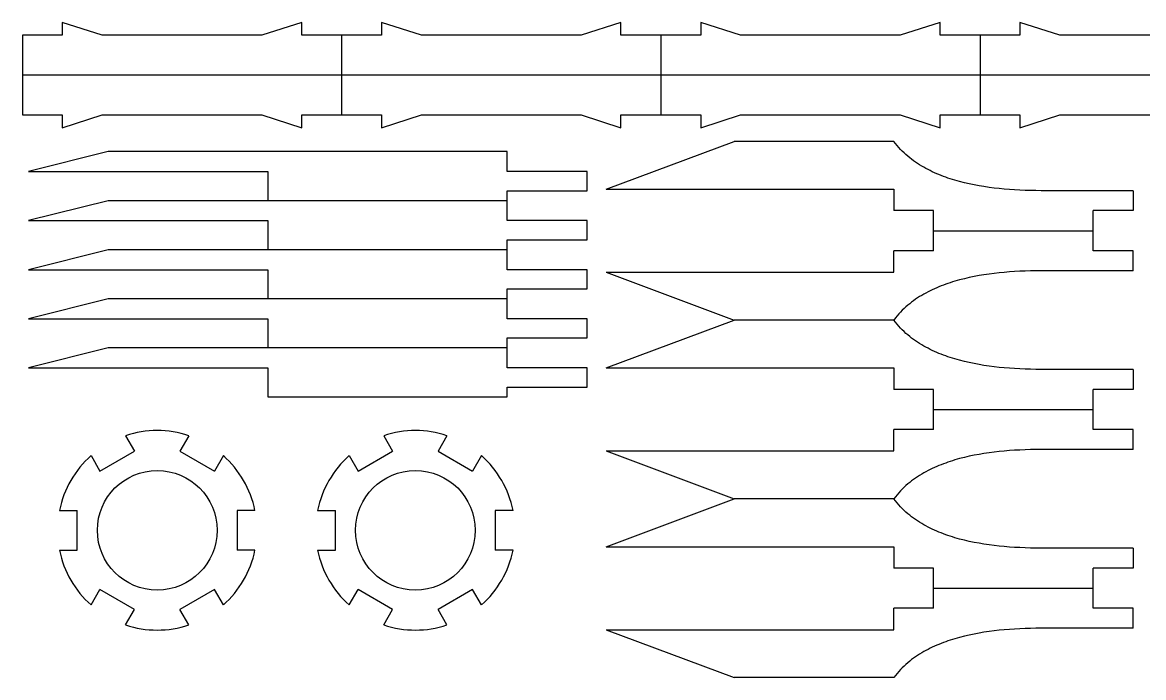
# Model space of a CAD drawing. Header units: inches. Extents: x 12 to 201, y -44 to 218.
# Drawn here: x 30.6 to 119.8, y 103.4 to 155.6 of the extents above; entities that cross this region are included whole.
import ezdxf

# ---------------------------------------------------------------- set-up
doc = ezdxf.new("R2010")
doc.units = ezdxf.units.IN
doc.header["$MEASUREMENT"] = 0
doc.layers.add('Layer 1', color=7, linetype='Continuous')

# ---------------------------------------------------------------- blocks, each defined once
blk = doc.blocks.new('block 240')
at = {"layer": 'Layer 1', "color": 7, "lineweight": 25, "true_color": 0xffffff}
blk.add_lwpolyline([(1.5081, 7.6081), (1.5081, 7.2956)], dxfattribs=at)
blk = doc.blocks.new('block 241')
at = {"layer": 'Layer 1', "color": 7, "lineweight": 25, "true_color": 0xffffff}
blk.add_lwpolyline([(1.7228, 5.5909), (1.7228, 5.7472)], dxfattribs=at)
blk = doc.blocks.new('block 242')
at = {"layer": 'Layer 1', "color": 7, "lineweight": 25, "true_color": 0xffffff}
blk.add_lwpolyline([(1.7769, 5.9614), (1.8117, 5.9011)], dxfattribs=at)
blk = doc.blocks.new('block 243')
at = {"layer": 'Layer 1', "color": 7, "lineweight": 25, "true_color": 0xffffff}
blk.add_lwpolyline([(2.1597, 5.2985), (2.1249, 5.3588)], dxfattribs=at)
blk = doc.blocks.new('block 244')
at = {"layer": 'Layer 1', "color": 7, "lineweight": 25, "true_color": 0xffffff}
blk.add_lwpolyline([(2.3491, 5.7472), (2.3491, 5.5909)], dxfattribs=at)
blk = doc.blocks.new('block 245')
at = {"layer": 'Layer 1', "color": 7, "lineweight": 25, "true_color": 0xffffff}
blk.add_lwpolyline([(1.9123, 6.0395), (1.9471, 5.9793)], dxfattribs=at)
blk = doc.blocks.new('block 246')
at = {"layer": 'Layer 1', "color": 7, "lineweight": 25, "true_color": 0xffffff}
blk.add_lwpolyline([(2.295, 5.3766), (2.2602, 5.4369)], dxfattribs=at)
blk = doc.blocks.new('block 247')
at = {"layer": 'Layer 1', "color": 7, "lineweight": 25, "true_color": 0xffffff}
blk.add_lwpolyline([(2.4694, 7.0741), (2.4694, 6.96)], dxfattribs=at)
blk = doc.blocks.new('block 248')
at = {"layer": 'Layer 1', "color": 7, "lineweight": 25, "true_color": 0xffffff}
blk.add_lwpolyline([(2.4694, 6.8819), (2.4694, 6.7678)], dxfattribs=at)
blk = doc.blocks.new('block 249')
at = {"layer": 'Layer 1', "color": 7, "lineweight": 25, "true_color": 0xffffff}
blk.add_lwpolyline([(2.4694, 6.6897), (2.4694, 6.5756)], dxfattribs=at)
blk = doc.blocks.new('block 250')
at = {"layer": 'Layer 1', "color": 7, "lineweight": 25, "true_color": 0xffffff}
blk.add_lwpolyline([(2.4694, 6.4975), (2.4694, 6.3834)], dxfattribs=at)
blk = doc.blocks.new('block 251')
at = {"layer": 'Layer 1', "color": 7, "lineweight": 25, "true_color": 0xffffff}
blk.add_lwpolyline([(2.4694, 6.3053), (2.4694, 6.1913)], dxfattribs=at)
blk = doc.blocks.new('block 252')
at = {"layer": 'Layer 1', "color": 7, "lineweight": 25, "true_color": 0xffffff}
blk.add_lwpolyline([(2.7338, 5.5909), (2.7338, 5.7472)], dxfattribs=at)
blk = doc.blocks.new('block 253')
at = {"layer": 'Layer 1', "color": 7, "lineweight": 25, "true_color": 0xffffff}
blk.add_lwpolyline([(2.7581, 7.6081), (2.7581, 7.2956)], dxfattribs=at)
blk = doc.blocks.new('block 254')
at = {"layer": 'Layer 1', "color": 7, "lineweight": 25, "true_color": 0xffffff}
blk.add_lwpolyline([(2.1597, 6.0395), (2.1249, 5.9793)], dxfattribs=at)
blk = doc.blocks.new('block 255')
at = {"layer": 'Layer 1', "color": 7, "lineweight": 25, "true_color": 0xffffff}
blk.add_lwpolyline([(1.7769, 5.3766), (1.8117, 5.4369)], dxfattribs=at)
blk = doc.blocks.new('block 256')
at = {"layer": 'Layer 1', "color": 7, "lineweight": 25, "true_color": 0xffffff}
blk.add_lwpolyline([(2.295, 5.9614), (2.2602, 5.9011)], dxfattribs=at)
blk = doc.blocks.new('block 257')
at = {"layer": 'Layer 1', "color": 7, "lineweight": 25, "true_color": 0xffffff}
blk.add_lwpolyline([(1.9123, 5.2985), (1.9471, 5.3588)], dxfattribs=at)
blk = doc.blocks.new('block 258')
at = {"layer": 'Layer 1', "color": 7, "lineweight": 25, "true_color": 0xffffff}
blk.add_lwpolyline([(1.9471, 5.3588), (1.8117, 5.4369)], dxfattribs=at)
blk = doc.blocks.new('block 259')
at = {"layer": 'Layer 1', "color": 7, "lineweight": 25, "true_color": 0xffffff}
blk.add_lwpolyline([(2.7878, 5.9614), (2.8226, 5.9011)], dxfattribs=at)
blk = doc.blocks.new('block 260')
at = {"layer": 'Layer 1', "color": 7, "lineweight": 25, "true_color": 0xffffff}
blk.add_lwpolyline([(3.1706, 5.2985), (3.1358, 5.3588)], dxfattribs=at)
blk = doc.blocks.new('block 261')
at = {"layer": 'Layer 1', "color": 7, "lineweight": 25, "true_color": 0xffffff}
blk.add_lwpolyline([(2.9232, 6.0395), (2.958, 5.9793)], dxfattribs=at)
blk = doc.blocks.new('block 262')
at = {"layer": 'Layer 1', "color": 7, "lineweight": 25, "true_color": 0xffffff}
blk.add_lwpolyline([(3.3059, 5.3766), (3.2711, 5.4369)], dxfattribs=at)
blk = doc.blocks.new('block 263')
at = {"layer": 'Layer 1', "color": 7, "lineweight": 25, "true_color": 0xffffff}
blk.add_lwpolyline([(3.36, 5.7472), (3.36, 5.5909)], dxfattribs=at)
blk = doc.blocks.new('block 264')
at = {"layer": 'Layer 1', "color": 7, "lineweight": 25, "true_color": 0xffffff}
blk.add_lwpolyline([(3.4069, 6.1913), (3.4069, 6.2303)], dxfattribs=at)
blk = doc.blocks.new('block 265')
at = {"layer": 'Layer 1', "color": 7, "lineweight": 25, "true_color": 0xffffff}
blk.add_lwpolyline([(3.4069, 6.3053), (3.4069, 6.4225)], dxfattribs=at)
blk = doc.blocks.new('block 266')
at = {"layer": 'Layer 1', "color": 7, "lineweight": 25, "true_color": 0xffffff}
blk.add_lwpolyline([(3.4069, 6.4975), (3.4069, 6.6147)], dxfattribs=at)
blk = doc.blocks.new('block 267')
at = {"layer": 'Layer 1', "color": 7, "lineweight": 25, "true_color": 0xffffff}
blk.add_lwpolyline([(3.4069, 6.6897), (3.4069, 6.8069)], dxfattribs=at)
blk = doc.blocks.new('block 268')
at = {"layer": 'Layer 1', "color": 7, "lineweight": 25, "true_color": 0xffffff}
blk.add_lwpolyline([(3.4069, 6.8819), (3.4069, 6.9991)], dxfattribs=at)
blk = doc.blocks.new('block 269')
at = {"layer": 'Layer 1', "color": 7, "lineweight": 25, "true_color": 0xffffff}
blk.add_lwpolyline([(3.4069, 7.0741), (3.4069, 7.1522)], dxfattribs=at)
blk = doc.blocks.new('block 270')
at = {"layer": 'Layer 1', "color": 7, "lineweight": 25, "true_color": 0xffffff}
blk.add_lwpolyline([(2.958, 5.3588), (2.8226, 5.4369)], dxfattribs=at)
blk = doc.blocks.new('block 271')
at = {"layer": 'Layer 1', "color": 7, "lineweight": 25, "true_color": 0xffffff}
blk.add_lwpolyline([(2.1249, 5.9793), (2.2602, 5.9011)], dxfattribs=at)
blk = doc.blocks.new('block 272')
at = {"layer": 'Layer 1', "color": 7, "lineweight": 25, "true_color": 0xffffff}
blk.add_lwpolyline([(3.1706, 6.0395), (3.1358, 5.9793)], dxfattribs=at)
blk = doc.blocks.new('block 273')
at = {"layer": 'Layer 1', "color": 7, "lineweight": 25, "true_color": 0xffffff}
blk.add_lwpolyline([(2.7878, 5.3766), (2.8226, 5.4369)], dxfattribs=at)
blk = doc.blocks.new('block 274')
at = {"layer": 'Layer 1', "color": 7, "lineweight": 25, "true_color": 0xffffff}
blk.add_lwpolyline([(3.7194, 6.2303), (3.7194, 6.3053)], dxfattribs=at)
blk = doc.blocks.new('block 275')
at = {"layer": 'Layer 1', "color": 7, "lineweight": 25, "true_color": 0xffffff}
blk.add_lwpolyline([(3.7194, 6.4225), (3.7194, 6.4975)], dxfattribs=at)
blk = doc.blocks.new('block 276')
at = {"layer": 'Layer 1', "color": 7, "lineweight": 25, "true_color": 0xffffff}
blk.add_lwpolyline([(3.7194, 6.6147), (3.7194, 6.6897)], dxfattribs=at)
blk = doc.blocks.new('block 277')
at = {"layer": 'Layer 1', "color": 7, "lineweight": 25, "true_color": 0xffffff}
blk.add_lwpolyline([(3.7194, 6.8069), (3.7194, 6.8819)], dxfattribs=at)
blk = doc.blocks.new('block 278')
at = {"layer": 'Layer 1', "color": 7, "lineweight": 25, "true_color": 0xffffff}
blk.add_lwpolyline([(3.7194, 6.9991), (3.7194, 7.0741)], dxfattribs=at)
blk = doc.blocks.new('block 279')
at = {"layer": 'Layer 1', "color": 7, "lineweight": 25, "true_color": 0xffffff}
blk.add_lwpolyline([(3.3059, 5.9614), (3.2711, 5.9011)], dxfattribs=at)
blk = doc.blocks.new('block 280')
at = {"layer": 'Layer 1', "color": 7, "lineweight": 25, "true_color": 0xffffff}
blk.add_lwpolyline([(2.9232, 5.2985), (2.958, 5.3588)], dxfattribs=at)
blk = doc.blocks.new('block 281')
at = {"layer": 'Layer 1', "color": 7, "lineweight": 25, "true_color": 0xffffff}
blk.add_lwpolyline([(1.8117, 5.9011), (1.9471, 5.9793)], dxfattribs=at)
blk = doc.blocks.new('block 282')
at = {"layer": 'Layer 1', "color": 7, "lineweight": 25, "true_color": 0xffffff}
blk.add_lwpolyline([(3.7939, 5.2798), (4.2952, 5.0923)], dxfattribs=at)
blk = doc.blocks.new('block 283')
at = {"layer": 'Layer 1', "color": 7, "lineweight": 25, "true_color": 0xffffff}
blk.add_lwpolyline([(3.1358, 5.9793), (3.2711, 5.9011)], dxfattribs=at)
blk = doc.blocks.new('block 284')
at = {"layer": 'Layer 1', "color": 7, "lineweight": 25, "true_color": 0xffffff}
blk.add_lwpolyline([(4.0081, 7.6081), (4.0081, 7.2956)], dxfattribs=at)
blk = doc.blocks.new('block 285')
at = {"layer": 'Layer 1', "color": 7, "lineweight": 25, "true_color": 0xffffff}
blk.add_lwpolyline([(3.7939, 7.0048), (4.2952, 7.1923)], dxfattribs=at)
blk = doc.blocks.new('block 286')
at = {"layer": 'Layer 1', "color": 7, "lineweight": 25, "true_color": 0xffffff}
blk.add_lwpolyline([(4.9202, 5.0923), (4.2952, 5.0923)], dxfattribs=at)
blk = doc.blocks.new('block 291')
at = {"layer": 'Layer 1', "color": 7, "lineweight": 25, "true_color": 0xffffff}
blk.add_lwpolyline([(3.7939, 5.2798), (4.9202, 5.2798)], dxfattribs=at)
blk = doc.blocks.new('block 292')
at = {"layer": 'Layer 1', "color": 7, "lineweight": 25, "true_color": 0xffffff}
blk.add_lwpolyline([(5.8577, 5.2854), (5.4977, 5.2854)], dxfattribs=at)
blk = doc.blocks.new('block 293')
at = {"layer": 'Layer 1', "color": 7, "lineweight": 25, "true_color": 0xffffff}
blk.add_lwpolyline([(2.8226, 5.9011), (2.958, 5.9793)], dxfattribs=at)
blk = doc.blocks.new('block 295')
at = {"layer": 'Layer 1', "color": 7, "lineweight": 25, "true_color": 0xffffff}
blk.add_lwpolyline([(5.8577, 5.3635), (5.7014, 5.3635)], dxfattribs=at)
blk = doc.blocks.new('block 296')
at = {"layer": 'Layer 1', "color": 7, "lineweight": 25, "true_color": 0xffffff}
blk.add_lwpolyline([(5.0764, 5.3635), (4.9202, 5.3635)], dxfattribs=at)
blk = doc.blocks.new('block 297')
at = {"layer": 'Layer 1', "color": 7, "lineweight": 25, "true_color": 0xffffff}
blk.add_lwpolyline([(5.0764, 5.4423), (5.7014, 5.4423)], dxfattribs=at)
blk = doc.blocks.new('block 298')
at = {"layer": 'Layer 1', "color": 7, "lineweight": 25, "true_color": 0xffffff}
blk.add_lwpolyline([(5.8577, 5.521), (5.7014, 5.521)], dxfattribs=at)
blk = doc.blocks.new('block 299')
at = {"layer": 'Layer 1', "color": 7, "lineweight": 25, "true_color": 0xffffff}
blk.add_lwpolyline([(5.0764, 5.521), (4.9202, 5.521)], dxfattribs=at)
blk = doc.blocks.new('block 300')
at = {"layer": 'Layer 1', "color": 7, "lineweight": 25, "true_color": 0xffffff}
blk.add_lwpolyline([(3.4296, 5.5909), (3.36, 5.5909)], dxfattribs=at)
blk = doc.blocks.new('block 301')
at = {"layer": 'Layer 1', "color": 7, "lineweight": 25, "true_color": 0xffffff}
blk.add_lwpolyline([(2.4187, 5.5909), (2.3491, 5.5909)], dxfattribs=at)
blk = doc.blocks.new('block 302')
at = {"layer": 'Layer 1', "color": 7, "lineweight": 25, "true_color": 0xffffff}
blk.add_lwpolyline([(1.6532, 5.5909), (1.7228, 5.5909)], dxfattribs=at)
blk = doc.blocks.new('block 303')
at = {"layer": 'Layer 1', "color": 7, "lineweight": 25, "true_color": 0xffffff}
blk.add_lwpolyline([(2.6641, 5.5909), (2.7338, 5.5909)], dxfattribs=at)
blk = doc.blocks.new('block 304')
at = {"layer": 'Layer 1', "color": 7, "lineweight": 25, "true_color": 0xffffff}
blk.add_lwpolyline([(5.8577, 5.5992), (5.4977, 5.5992)], dxfattribs=at)
blk = doc.blocks.new('block 305')
at = {"layer": 'Layer 1', "color": 7, "lineweight": 25, "true_color": 0xffffff}
blk.add_lwpolyline([(3.7939, 5.6048), (4.9202, 5.6048)], dxfattribs=at)
blk = doc.blocks.new('block 306')
at = {"layer": 'Layer 1', "color": 7, "lineweight": 25, "true_color": 0xffffff}
blk.add_lwpolyline([(3.7939, 5.9798), (4.2952, 5.7923)], dxfattribs=at)
blk = doc.blocks.new('block 307')
at = {"layer": 'Layer 1', "color": 7, "lineweight": 25, "true_color": 0xffffff}
blk.add_lwpolyline([(2.2602, 5.4369), (2.1249, 5.3588)], dxfattribs=at)
blk = doc.blocks.new('block 309')
at = {"layer": 'Layer 1', "color": 7, "lineweight": 25, "true_color": 0xffffff}
blk.add_lwpolyline([(3.4296, 5.7472), (3.36, 5.7472)], dxfattribs=at)
blk = doc.blocks.new('block 310')
at = {"layer": 'Layer 1', "color": 7, "lineweight": 25, "true_color": 0xffffff}
blk.add_lwpolyline([(2.4187, 5.7472), (2.3491, 5.7472)], dxfattribs=at)
blk = doc.blocks.new('block 311')
at = {"layer": 'Layer 1', "color": 7, "lineweight": 25, "true_color": 0xffffff}
blk.add_lwpolyline([(1.6532, 5.7472), (1.7228, 5.7472)], dxfattribs=at)
blk = doc.blocks.new('block 312')
at = {"layer": 'Layer 1', "color": 7, "lineweight": 25, "true_color": 0xffffff}
blk.add_lwpolyline([(2.6641, 5.7472), (2.7338, 5.7472)], dxfattribs=at)
blk = doc.blocks.new('block 313')
at = {"layer": 'Layer 1', "color": 7, "lineweight": 25, "true_color": 0xffffff}
blk.add_lwpolyline([(4.9202, 5.7923), (4.2952, 5.7923)], dxfattribs=at)
blk = doc.blocks.new('block 315')
at = {"layer": 'Layer 1', "color": 7, "lineweight": 25, "true_color": 0xffffff}
blk.add_lwpolyline([(4.9202, 7.0048), (4.9202, 6.921)], dxfattribs=at)
blk = doc.blocks.new('block 316')
at = {"layer": 'Layer 1', "color": 7, "lineweight": 25, "true_color": 0xffffff}
blk.add_lwpolyline([(4.9202, 6.3048), (4.9202, 6.221)], dxfattribs=at)
blk = doc.blocks.new('block 317')
at = {"layer": 'Layer 1', "color": 7, "lineweight": 25, "true_color": 0xffffff}
blk.add_lwpolyline([(4.9202, 5.6048), (4.9202, 5.521)], dxfattribs=at)
blk = doc.blocks.new('block 318')
at = {"layer": 'Layer 1', "color": 7, "lineweight": 25, "true_color": 0xffffff}
blk.add_lwpolyline([(4.9202, 5.2798), (4.9202, 5.3635)], dxfattribs=at)
blk = doc.blocks.new('block 319')
at = {"layer": 'Layer 1', "color": 7, "lineweight": 25, "true_color": 0xffffff}
blk.add_lwpolyline([(4.9202, 5.9798), (4.9202, 6.0635)], dxfattribs=at)
blk = doc.blocks.new('block 320')
at = {"layer": 'Layer 1', "color": 7, "lineweight": 25, "true_color": 0xffffff}
blk.add_lwpolyline([(4.9202, 6.6798), (4.9202, 6.7635)], dxfattribs=at)
blk = doc.blocks.new('block 321')
at = {"layer": 'Layer 1', "color": 7, "lineweight": 25, "true_color": 0xffffff}
blk.add_lwpolyline([(3.7939, 6.3048), (4.2952, 6.4923)], dxfattribs=at)
blk = doc.blocks.new('block 322')
at = {"layer": 'Layer 1', "color": 7, "lineweight": 25, "true_color": 0xffffff}
blk.add_lwpolyline([(3.7939, 5.9798), (4.9202, 5.9798)], dxfattribs=at)
blk = doc.blocks.new('block 323')
at = {"layer": 'Layer 1', "color": 7, "lineweight": 25, "true_color": 0xffffff}
blk.add_lwpolyline([(5.8577, 5.9854), (5.4977, 5.9854)], dxfattribs=at)
blk = doc.blocks.new('block 324')
at = {"layer": 'Layer 1', "color": 7, "lineweight": 25, "true_color": 0xffffff}
blk.add_lwpolyline([(5.8577, 6.0635), (5.7014, 6.0635)], dxfattribs=at)
blk = doc.blocks.new('block 325')
at = {"layer": 'Layer 1', "color": 7, "lineweight": 25, "true_color": 0xffffff}
blk.add_lwpolyline([(5.0764, 6.0635), (4.9202, 6.0635)], dxfattribs=at)
blk = doc.blocks.new('block 327')
at = {"layer": 'Layer 1', "color": 7, "lineweight": 25, "true_color": 0xffffff}
blk.add_lwpolyline([(5.0764, 5.3635), (5.0764, 5.521)], dxfattribs=at)
blk = doc.blocks.new('block 328')
at = {"layer": 'Layer 1', "color": 7, "lineweight": 25, "true_color": 0xffffff}
blk.add_lwpolyline([(5.0764, 6.0635), (5.0764, 6.221)], dxfattribs=at)
blk = doc.blocks.new('block 329')
at = {"layer": 'Layer 1', "color": 7, "lineweight": 25, "true_color": 0xffffff}
blk.add_lwpolyline([(5.0764, 6.7635), (5.0764, 6.921)], dxfattribs=at)
blk = doc.blocks.new('block 330')
at = {"layer": 'Layer 1', "color": 7, "lineweight": 25, "true_color": 0xffffff}
blk.add_lwpolyline([(5.2581, 7.6081), (5.2581, 7.2956)], dxfattribs=at)
blk = doc.blocks.new('block 331')
at = {"layer": 'Layer 1', "color": 7, "lineweight": 25, "true_color": 0xffffff}
blk.add_lwpolyline([(3.2711, 5.4369), (3.1358, 5.3588)], dxfattribs=at)
blk = doc.blocks.new('block 333')
at = {"layer": 'Layer 1', "color": 7, "lineweight": 25, "true_color": 0xffffff}
blk.add_lwpolyline([(5.0764, 6.1423), (5.7014, 6.1423)], dxfattribs=at)
blk = doc.blocks.new('block 334')
at = {"layer": 'Layer 1', "color": 7, "lineweight": 25, "true_color": 0xffffff}
blk.add_lwpolyline([(2.4694, 6.1913), (3.4069, 6.1913)], dxfattribs=at)
blk = doc.blocks.new('block 335')
at = {"layer": 'Layer 1', "color": 7, "lineweight": 25, "true_color": 0xffffff}
blk.add_lwpolyline([(5.8577, 6.221), (5.7014, 6.221)], dxfattribs=at)
blk = doc.blocks.new('block 336')
at = {"layer": 'Layer 1', "color": 7, "lineweight": 25, "true_color": 0xffffff}
blk.add_lwpolyline([(5.0764, 6.221), (4.9202, 6.221)], dxfattribs=at)
blk = doc.blocks.new('block 337')
at = {"layer": 'Layer 1', "color": 7, "lineweight": 25, "true_color": 0xffffff}
blk.add_lwpolyline([(3.4069, 6.2303), (3.7194, 6.2303)], dxfattribs=at)
blk = doc.blocks.new('block 338')
at = {"layer": 'Layer 1', "color": 7, "lineweight": 25, "true_color": 0xffffff}
blk.add_lwpolyline([(5.8577, 6.2992), (5.4977, 6.2992)], dxfattribs=at)
blk = doc.blocks.new('block 339')
at = {"layer": 'Layer 1', "color": 7, "lineweight": 25, "true_color": 0xffffff}
blk.add_lwpolyline([(3.7939, 6.3048), (4.9202, 6.3048)], dxfattribs=at)
blk = doc.blocks.new('block 340')
at = {"layer": 'Layer 1', "color": 7, "lineweight": 25, "true_color": 0xffffff}
blk.add_lwpolyline([(3.7194, 6.3053), (3.4069, 6.3053)], dxfattribs=at)
blk = doc.blocks.new('block 341')
at = {"layer": 'Layer 1', "color": 7, "lineweight": 25, "true_color": 0xffffff}
blk.add_lwpolyline([(1.5319, 6.3053), (2.4694, 6.3053)], dxfattribs=at)
blk = doc.blocks.new('block 342')
at = {"layer": 'Layer 1', "color": 7, "lineweight": 25, "true_color": 0xffffff}
blk.add_lwpolyline([(3.4069, 6.3834), (1.8444, 6.3834)], dxfattribs=at)
blk = doc.blocks.new('block 345')
at = {"layer": 'Layer 1', "color": 7, "lineweight": 25, "true_color": 0xffffff}
blk.add_lwpolyline([(3.7939, 6.6798), (4.2952, 6.4923)], dxfattribs=at)
blk = doc.blocks.new('block 346')
at = {"layer": 'Layer 1', "color": 7, "lineweight": 25, "true_color": 0xffffff}
blk.add_lwpolyline([(3.7939, 5.6048), (4.2952, 5.7923)], dxfattribs=at)
blk = doc.blocks.new('block 348')
at = {"layer": 'Layer 1', "color": 7, "lineweight": 25, "true_color": 0xffffff}
blk.add_lwpolyline([(3.4069, 6.4225), (3.7194, 6.4225)], dxfattribs=at)
blk = doc.blocks.new('block 351')
at = {"layer": 'Layer 1', "color": 7, "lineweight": 25, "true_color": 0xffffff}
blk.add_lwpolyline([(4.9202, 6.4923), (4.2952, 6.4923)], dxfattribs=at)
blk = doc.blocks.new('block 352')
at = {"layer": 'Layer 1', "color": 7, "lineweight": 25, "true_color": 0xffffff}
blk.add_lwpolyline([(3.7194, 6.4975), (3.4069, 6.4975)], dxfattribs=at)
blk = doc.blocks.new('block 353')
at = {"layer": 'Layer 1', "color": 7, "lineweight": 25, "true_color": 0xffffff}
blk.add_lwpolyline([(1.5319, 6.4975), (2.4694, 6.4975)], dxfattribs=at)
blk = doc.blocks.new('block 354')
at = {"layer": 'Layer 1', "color": 7, "lineweight": 25, "true_color": 0xffffff}
blk.add_lwpolyline([(3.4069, 6.5756), (1.8444, 6.5756)], dxfattribs=at)
blk = doc.blocks.new('block 355')
at = {"layer": 'Layer 1', "color": 7, "lineweight": 25, "true_color": 0xffffff}
blk.add_lwpolyline([(3.4069, 6.6147), (3.7194, 6.6147)], dxfattribs=at)
blk = doc.blocks.new('block 361')
at = {"layer": 'Layer 1', "color": 7, "lineweight": 25, "true_color": 0xffffff}
blk.add_lwpolyline([(5.7014, 5.3635), (5.7014, 5.521)], dxfattribs=at)
blk = doc.blocks.new('block 362')
at = {"layer": 'Layer 1', "color": 7, "lineweight": 25, "true_color": 0xffffff}
blk.add_lwpolyline([(5.7014, 6.0635), (5.7014, 6.221)], dxfattribs=at)
blk = doc.blocks.new('block 363')
at = {"layer": 'Layer 1', "color": 7, "lineweight": 25, "true_color": 0xffffff}
blk.add_lwpolyline([(5.7014, 6.7635), (5.7014, 6.921)], dxfattribs=at)
blk = doc.blocks.new('block 369')
at = {"layer": 'Layer 1', "color": 7, "lineweight": 25, "true_color": 0xffffff}
blk.add_lwpolyline([(3.7939, 6.6798), (4.9202, 6.6798)], dxfattribs=at)
blk = doc.blocks.new('block 370')
at = {"layer": 'Layer 1', "color": 7, "lineweight": 25, "true_color": 0xffffff}
blk.add_lwpolyline([(5.8577, 6.6854), (5.4977, 6.6854)], dxfattribs=at)
blk = doc.blocks.new('block 371')
at = {"layer": 'Layer 1', "color": 7, "lineweight": 25, "true_color": 0xffffff}
blk.add_lwpolyline([(3.7194, 6.6897), (3.4069, 6.6897)], dxfattribs=at)
blk = doc.blocks.new('block 372')
at = {"layer": 'Layer 1', "color": 7, "lineweight": 25, "true_color": 0xffffff}
blk.add_lwpolyline([(1.5319, 6.6897), (2.4694, 6.6897)], dxfattribs=at)
blk = doc.blocks.new('block 373')
at = {"layer": 'Layer 1', "color": 7, "lineweight": 25, "true_color": 0xffffff}
blk.add_lwpolyline([(5.8577, 6.7635), (5.7014, 6.7635)], dxfattribs=at)
blk = doc.blocks.new('block 374')
at = {"layer": 'Layer 1', "color": 7, "lineweight": 25, "true_color": 0xffffff}
blk.add_lwpolyline([(5.0764, 6.7635), (4.9202, 6.7635)], dxfattribs=at)
blk = doc.blocks.new('block 375')
at = {"layer": 'Layer 1', "color": 7, "lineweight": 25, "true_color": 0xffffff}
blk.add_lwpolyline([(3.4069, 6.7678), (1.8444, 6.7678)], dxfattribs=at)
blk = doc.blocks.new('block 376')
at = {"layer": 'Layer 1', "color": 7, "lineweight": 25, "true_color": 0xffffff}
blk.add_lwpolyline([(3.4069, 6.8069), (3.7194, 6.8069)], dxfattribs=at)
blk = doc.blocks.new('block 377')
at = {"layer": 'Layer 1', "color": 7, "lineweight": 25, "true_color": 0xffffff}
blk.add_lwpolyline([(5.0764, 6.8423), (5.7014, 6.8423)], dxfattribs=at)
blk = doc.blocks.new('block 378')
at = {"layer": 'Layer 1', "color": 7, "lineweight": 25, "true_color": 0xffffff}
blk.add_lwpolyline([(3.7194, 6.8819), (3.4069, 6.8819)], dxfattribs=at)
blk = doc.blocks.new('block 379')
at = {"layer": 'Layer 1', "color": 7, "lineweight": 25, "true_color": 0xffffff}
blk.add_lwpolyline([(1.5319, 6.8819), (2.4694, 6.8819)], dxfattribs=at)
blk = doc.blocks.new('block 380')
at = {"layer": 'Layer 1', "color": 7, "lineweight": 25, "true_color": 0xffffff}
blk.add_lwpolyline([(5.8577, 6.921), (5.7014, 6.921)], dxfattribs=at)
blk = doc.blocks.new('block 381')
at = {"layer": 'Layer 1', "color": 7, "lineweight": 25, "true_color": 0xffffff}
blk.add_lwpolyline([(5.0764, 6.921), (4.9202, 6.921)], dxfattribs=at)
blk = doc.blocks.new('block 385')
at = {"layer": 'Layer 1', "color": 7, "lineweight": 25, "true_color": 0xffffff}
blk.add_lwpolyline([(5.8577, 6.9992), (5.8577, 6.921)], dxfattribs=at)
blk = doc.blocks.new('block 386')
at = {"layer": 'Layer 1', "color": 7, "lineweight": 25, "true_color": 0xffffff}
blk.add_lwpolyline([(5.8577, 6.2992), (5.8577, 6.221)], dxfattribs=at)
blk = doc.blocks.new('block 387')
at = {"layer": 'Layer 1', "color": 7, "lineweight": 25, "true_color": 0xffffff}
blk.add_lwpolyline([(5.8577, 5.5992), (5.8577, 5.521)], dxfattribs=at)
blk = doc.blocks.new('block 388')
at = {"layer": 'Layer 1', "color": 7, "lineweight": 25, "true_color": 0xffffff}
blk.add_lwpolyline([(5.8577, 5.2854), (5.8577, 5.3635)], dxfattribs=at)
blk = doc.blocks.new('block 389')
at = {"layer": 'Layer 1', "color": 7, "lineweight": 25, "true_color": 0xffffff}
blk.add_lwpolyline([(5.8577, 5.9854), (5.8577, 6.0635)], dxfattribs=at)
blk = doc.blocks.new('block 390')
at = {"layer": 'Layer 1', "color": 7, "lineweight": 25, "true_color": 0xffffff}
blk.add_lwpolyline([(5.8577, 6.6854), (5.8577, 6.7635)], dxfattribs=at)
blk = doc.blocks.new('block 392')
at = {"layer": 'Layer 1', "color": 7, "lineweight": 25, "true_color": 0xffffff}
blk.add_lwpolyline([(3.4069, 6.96), (1.8444, 6.96)], dxfattribs=at)
blk = doc.blocks.new('block 393')
at = {"layer": 'Layer 1', "color": 7, "lineweight": 25, "true_color": 0xffffff}
blk.add_lwpolyline([(3.4069, 6.9991), (3.7194, 6.9991)], dxfattribs=at)
blk = doc.blocks.new('block 394')
at = {"layer": 'Layer 1', "color": 7, "lineweight": 25, "true_color": 0xffffff}
blk.add_lwpolyline([(5.8577, 6.9992), (5.4977, 6.9992)], dxfattribs=at)
blk = doc.blocks.new('block 395')
at = {"layer": 'Layer 1', "color": 7, "lineweight": 25, "true_color": 0xffffff}
blk.add_lwpolyline([(3.7939, 7.0048), (4.9202, 7.0048)], dxfattribs=at)
blk = doc.blocks.new('block 396')
at = {"layer": 'Layer 1', "color": 7, "lineweight": 25, "true_color": 0xffffff}
blk.add_lwpolyline([(3.7194, 7.0741), (3.4069, 7.0741)], dxfattribs=at)
blk = doc.blocks.new('block 397')
at = {"layer": 'Layer 1', "color": 7, "lineweight": 25, "true_color": 0xffffff}
blk.add_lwpolyline([(1.5319, 7.0741), (2.4694, 7.0741)], dxfattribs=at)
blk = doc.blocks.new('block 398')
at = {"layer": 'Layer 1', "color": 7, "lineweight": 25, "true_color": 0xffffff}
blk.add_lwpolyline([(3.4069, 7.1522), (1.8444, 7.1522)], dxfattribs=at)
blk = doc.blocks.new('block 399')
at = {"layer": 'Layer 1', "color": 7, "lineweight": 25, "true_color": 0xffffff}
blk.add_lwpolyline([(4.9202, 7.1923), (4.2952, 7.1923)], dxfattribs=at)
blk = doc.blocks.new('block 409')
at = {"layer": 'Layer 1', "color": 7, "lineweight": 25, "true_color": 0xffffff}
blk.add_lwpolyline([(1.8444, 6.3834), (1.5319, 6.3053)], dxfattribs=at)
blk = doc.blocks.new('block 410')
at = {"layer": 'Layer 1', "color": 7, "lineweight": 25, "true_color": 0xffffff}
blk.add_lwpolyline([(1.8444, 6.5756), (1.5319, 6.4975)], dxfattribs=at)
blk = doc.blocks.new('block 411')
at = {"layer": 'Layer 1', "color": 7, "lineweight": 25, "true_color": 0xffffff}
blk.add_lwpolyline([(9.0081, 7.4519), (1.5081, 7.4519)], dxfattribs=at)
blk = doc.blocks.new('block 431')
at = {"layer": 'Layer 1', "color": 7, "lineweight": 25, "true_color": 0xffffff}
blk.add_lwpolyline([(1.8444, 6.7678), (1.5319, 6.6897)], dxfattribs=at)
blk = doc.blocks.new('block 440')
at = {"layer": 'Layer 1', "color": 7, "lineweight": 25, "true_color": 0xffffff}
blk.add_lwpolyline([(1.8444, 6.96), (1.5319, 6.8819)], dxfattribs=at)
blk = doc.blocks.new('block 441')
at = {"layer": 'Layer 1', "color": 7, "lineweight": 25, "true_color": 0xffffff}
blk.add_lwpolyline([(1.8444, 7.1522), (1.5319, 7.0741)], dxfattribs=at)
blk = doc.blocks.new('block 814')
at = {"layer": 'Layer 1', "color": 7, "lineweight": 25, "true_color": 0xffffff}
blk.add_open_spline([(2.4187, 5.7472), (2.4018, 5.8301), (2.3583, 5.9053), (2.295, 5.9614)], degree=3, dxfattribs=at)
blk = doc.blocks.new('block 815')
at = {"layer": 'Layer 1', "color": 7, "lineweight": 25, "true_color": 0xffffff}
blk.add_open_spline([(2.1597, 6.0395), (2.0794, 6.0664), (1.9926, 6.0664), (1.9123, 6.0395)], degree=3, dxfattribs=at)
blk = doc.blocks.new('block 816')
at = {"layer": 'Layer 1', "color": 7, "lineweight": 25, "true_color": 0xffffff}
blk.add_open_spline([(1.7769, 5.9614), (1.7136, 5.9053), (1.6702, 5.8301), (1.6532, 5.7472)], degree=3, dxfattribs=at)
blk = doc.blocks.new('block 817')
at = {"layer": 'Layer 1', "color": 7, "lineweight": 25, "true_color": 0xffffff}
blk.add_open_spline([(2.295, 5.3766), (2.3583, 5.4328), (2.4018, 5.508), (2.4187, 5.5909)], degree=3, dxfattribs=at)
blk = doc.blocks.new('block 818')
at = {"layer": 'Layer 1', "color": 7, "lineweight": 25, "true_color": 0xffffff}
blk.add_open_spline([(1.6532, 5.5909), (1.6702, 5.508), (1.7136, 5.4328), (1.7769, 5.3766)], degree=3, dxfattribs=at)
blk = doc.blocks.new('block 819')
at = {"layer": 'Layer 1', "color": 7, "lineweight": 25, "true_color": 0xffffff}
blk.add_open_spline([(1.9123, 5.2985), (1.9926, 5.2717), (2.0794, 5.2717), (2.1597, 5.2985)], degree=3, dxfattribs=at)
blk = doc.blocks.new('block 820')
at = {"layer": 'Layer 1', "color": 7, "lineweight": 25, "true_color": 0xffffff}
blk.add_open_spline([(3.4296, 5.7472), (3.4127, 5.8301), (3.3692, 5.9053), (3.3059, 5.9614)], degree=3, dxfattribs=at)
blk = doc.blocks.new('block 821')
at = {"layer": 'Layer 1', "color": 7, "lineweight": 25, "true_color": 0xffffff}
blk.add_open_spline([(3.1706, 6.0395), (3.0903, 6.0664), (3.0035, 6.0664), (2.9232, 6.0395)], degree=3, dxfattribs=at)
blk = doc.blocks.new('block 822')
at = {"layer": 'Layer 1', "color": 7, "lineweight": 25, "true_color": 0xffffff}
blk.add_open_spline([(2.7878, 5.9614), (2.7245, 5.9053), (2.6811, 5.8301), (2.6641, 5.7472)], degree=3, dxfattribs=at)
blk = doc.blocks.new('block 823')
at = {"layer": 'Layer 1', "color": 7, "lineweight": 25, "true_color": 0xffffff}
blk.add_open_spline([(3.3059, 5.3766), (3.3692, 5.4328), (3.4127, 5.508), (3.4296, 5.5909)], degree=3, dxfattribs=at)
blk = doc.blocks.new('block 824')
at = {"layer": 'Layer 1', "color": 7, "lineweight": 25, "true_color": 0xffffff}
blk.add_open_spline([(2.6641, 5.5909), (2.6811, 5.508), (2.7245, 5.4328), (2.7878, 5.3766)], degree=3, dxfattribs=at)
blk = doc.blocks.new('block 825')
at = {"layer": 'Layer 1', "color": 7, "lineweight": 25, "true_color": 0xffffff}
blk.add_open_spline([(2.9232, 5.2985), (3.0035, 5.2717), (3.0903, 5.2717), (3.1706, 5.2985)], degree=3, dxfattribs=at)
blk = doc.blocks.new('block 832')
at = {"layer": 'Layer 1', "color": 7, "lineweight": 25, "true_color": 0xffffff}
blk.add_open_spline([(5.4977, 6.9992), (5.4415, 6.9992), (5.3865, 7.0016), (5.3331, 7.0072), (5.2797, 7.0128), (5.2279, 7.0216), (5.1784, 7.0349), (5.1537, 7.0415), (5.1295, 7.0493), (5.106, 7.0586), (5.0825, 7.0678), (5.0598, 7.0784), (5.0379, 7.0908), (5.016, 7.1032), (4.9951, 7.1175), (4.9753, 7.1341), (4.9555, 7.1507), (4.937, 7.1698), (4.9202, 7.1923)], degree=3, knots=[0, 0, 0, 0, 1, 1, 1, 2, 2, 2, 3, 3, 3, 4, 4, 4, 5, 5, 5, 6, 6, 6, 6], dxfattribs=at)
blk = doc.blocks.new('block 833')
at = {"layer": 'Layer 1', "color": 7, "lineweight": 25, "true_color": 0xffffff}
blk.add_open_spline([(5.4977, 5.9854), (5.4415, 5.9854), (5.3865, 5.983), (5.3331, 5.9774), (5.2797, 5.9718), (5.2279, 5.963), (5.1784, 5.9497), (5.1537, 5.943), (5.1295, 5.9352), (5.106, 5.926), (5.0825, 5.9168), (5.0598, 5.9062), (5.0379, 5.8938), (5.016, 5.8813), (4.9951, 5.8671), (4.9753, 5.8505), (4.9555, 5.8338), (4.937, 5.8148), (4.9202, 5.7923)], degree=3, knots=[0, 0, 0, 0, 1, 1, 1, 2, 2, 2, 3, 3, 3, 4, 4, 4, 5, 5, 5, 6, 6, 6, 6], dxfattribs=at)
blk = doc.blocks.new('block 834')
at = {"layer": 'Layer 1', "color": 7, "lineweight": 25, "true_color": 0xffffff}
blk.add_open_spline([(5.4977, 5.2854), (5.4415, 5.2854), (5.3865, 5.283), (5.3331, 5.2774), (5.2797, 5.2718), (5.2279, 5.263), (5.1784, 5.2497), (5.1537, 5.243), (5.1295, 5.2352), (5.106, 5.226), (5.0825, 5.2168), (5.0598, 5.2062), (5.0379, 5.1938), (5.016, 5.1813), (4.9951, 5.1671), (4.9753, 5.1505), (4.9555, 5.1339), (4.937, 5.1148), (4.9202, 5.0923)], degree=3, knots=[0, 0, 0, 0, 1, 1, 1, 2, 2, 2, 3, 3, 3, 4, 4, 4, 5, 5, 5, 6, 6, 6, 6], dxfattribs=at)
blk = doc.blocks.new('block 835')
at = {"layer": 'Layer 1', "color": 7, "lineweight": 25, "true_color": 0xffffff}
blk.add_open_spline([(5.4977, 5.5992), (5.4415, 5.5992), (5.3865, 5.6016), (5.3331, 5.6072), (5.2797, 5.6128), (5.2279, 5.6216), (5.1784, 5.6349), (5.1537, 5.6416), (5.1295, 5.6494), (5.106, 5.6586), (5.0825, 5.6678), (5.0598, 5.6784), (5.0379, 5.6908), (5.016, 5.7032), (4.9951, 5.7175), (4.9753, 5.7341), (4.9555, 5.7507), (4.937, 5.7698), (4.9202, 5.7923)], degree=3, knots=[0, 0, 0, 0, 1, 1, 1, 2, 2, 2, 3, 3, 3, 4, 4, 4, 5, 5, 5, 6, 6, 6, 6], dxfattribs=at)
blk = doc.blocks.new('block 836')
at = {"layer": 'Layer 1', "color": 7, "lineweight": 25, "true_color": 0xffffff}
blk.add_open_spline([(5.4977, 6.6854), (5.4415, 6.6854), (5.3865, 6.683), (5.3331, 6.6774), (5.2797, 6.6718), (5.2279, 6.663), (5.1784, 6.6497), (5.1537, 6.643), (5.1295, 6.6352), (5.106, 6.626), (5.0825, 6.6168), (5.0598, 6.6062), (5.0379, 6.5938), (5.016, 6.5813), (4.9951, 6.5671), (4.9753, 6.5505), (4.9555, 6.5339), (4.937, 6.5148), (4.9202, 6.4923)], degree=3, knots=[0, 0, 0, 0, 1, 1, 1, 2, 2, 2, 3, 3, 3, 4, 4, 4, 5, 5, 5, 6, 6, 6, 6], dxfattribs=at)
blk = doc.blocks.new('block 837')
at = {"layer": 'Layer 1', "color": 7, "lineweight": 25, "true_color": 0xffffff}
blk.add_open_spline([(5.4977, 6.2992), (5.4415, 6.2992), (5.3865, 6.3016), (5.3331, 6.3072), (5.2797, 6.3128), (5.2279, 6.3216), (5.1784, 6.3349), (5.1537, 6.3415), (5.1295, 6.3493), (5.106, 6.3586), (5.0825, 6.3678), (5.0598, 6.3784), (5.0379, 6.3908), (5.016, 6.4033), (4.9951, 6.4175), (4.9753, 6.4341), (4.9555, 6.4507), (4.937, 6.4698), (4.9202, 6.4923)], degree=3, knots=[0, 0, 0, 0, 1, 1, 1, 2, 2, 2, 3, 3, 3, 4, 4, 4, 5, 5, 5, 6, 6, 6, 6], dxfattribs=at)
blk = doc.blocks.new('block 2')
at = {"layer": 'Layer 1'}
for name in ['block 240', 'block 253', 'block 284', 'block 330', 'block 411', 'block 285', 'block 399', 'block 832', 'block 441', 'block 398', 'block 269', 'block 397', 'block 247', 'block 396', 'block 278', 'block 268', 'block 393', 'block 395', 'block 315', 'block 394', 'block 385', 'block 440', 'block 392', 'block 381', 'block 329', 'block 363', 'block 380', 'block 379', 'block 248', 'block 378', 'block 277', 'block 267', 'block 376', 'block 377', 'block 431', 'block 375', 'block 320', 'block 374', 'block 373', 'block 390', 'block 372', 'block 249', 'block 371', 'block 276', 'block 345', 'block 369', 'block 836', 'block 370', 'block 266', 'block 355', 'block 410', 'block 354', 'block 353', 'block 250', 'block 352', 'block 275', 'block 321', 'block 351', 'block 837', 'block 265', 'block 348', 'block 409', 'block 342', 'block 341', 'block 251', 'block 340', 'block 274', 'block 339', 'block 316', 'block 338', 'block 386', 'block 334', 'block 264', 'block 337', 'block 336', 'block 328', 'block 335', 'block 362', 'block 333', 'block 815', 'block 821', 'block 319', 'block 325', 'block 324', 'block 389', 'block 245', 'block 254', 'block 261', 'block 272', 'block 281', 'block 271', 'block 293', 'block 283', 'block 306', 'block 322', 'block 833', 'block 323', 'block 816', 'block 242', 'block 256', 'block 814', 'block 822', 'block 259', 'block 279', 'block 820', 'block 346', 'block 313', 'block 835', 'block 311', 'block 241', 'block 244', 'block 310', 'block 312', 'block 252', 'block 263', 'block 309', 'block 302', 'block 818', 'block 817', 'block 301', 'block 303', 'block 824', 'block 823', 'block 300', 'block 305', 'block 317', 'block 304', 'block 387', 'block 299', 'block 327', 'block 298', 'block 361', 'block 255', 'block 258', 'block 307', 'block 246', 'block 273', 'block 270', 'block 331', 'block 262', 'block 297', 'block 257', 'block 243', 'block 280', 'block 260', 'block 296', 'block 318', 'block 295', 'block 388', 'block 819', 'block 825', 'block 282', 'block 291', 'block 834', 'block 292', 'block 286']:
    blk.add_blockref(name, (0, 0), dxfattribs=at)
blk = doc.blocks.new('block 953')
at = {"layer": 'Layer 1', "color": 7, "lineweight": 25, "true_color": 0xffffff}
blk.add_lwpolyline([(1.6644, 7.6581), (1.6644, 7.6081)], dxfattribs=at)
blk = doc.blocks.new('block 954')
at = {"layer": 'Layer 1', "color": 7, "lineweight": 25, "true_color": 0xffffff}
blk.add_lwpolyline([(1.6644, 7.2956), (1.6644, 7.2456)], dxfattribs=at)
blk = doc.blocks.new('block 955')
at = {"layer": 'Layer 1', "color": 7, "lineweight": 25, "true_color": 0xffffff}
blk.add_lwpolyline([(2.6019, 7.2456), (2.6019, 7.2956)], dxfattribs=at)
blk = doc.blocks.new('block 956')
at = {"layer": 'Layer 1', "color": 7, "lineweight": 25, "true_color": 0xffffff}
blk.add_lwpolyline([(2.6019, 7.6081), (2.6019, 7.6581)], dxfattribs=at)
blk = doc.blocks.new('block 957')
at = {"layer": 'Layer 1', "color": 7, "lineweight": 25, "true_color": 0xffffff}
blk.add_lwpolyline([(2.9144, 7.6581), (2.9144, 7.6081)], dxfattribs=at)
blk = doc.blocks.new('block 958')
at = {"layer": 'Layer 1', "color": 7, "lineweight": 25, "true_color": 0xffffff}
blk.add_lwpolyline([(2.9144, 7.2956), (2.9144, 7.2456)], dxfattribs=at)
blk = doc.blocks.new('block 959')
at = {"layer": 'Layer 1', "color": 7, "lineweight": 25, "true_color": 0xffffff}
blk.add_lwpolyline([(2.6019, 7.6581), (2.4456, 7.6081)], dxfattribs=at)
blk = doc.blocks.new('block 960')
at = {"layer": 'Layer 1', "color": 7, "lineweight": 25, "true_color": 0xffffff}
blk.add_lwpolyline([(1.6644, 7.2456), (1.8206, 7.2956)], dxfattribs=at)
blk = doc.blocks.new('block 961')
at = {"layer": 'Layer 1', "color": 7, "lineweight": 25, "true_color": 0xffffff}
blk.add_lwpolyline([(3.8519, 7.6581), (3.6956, 7.6081)], dxfattribs=at)
blk = doc.blocks.new('block 962')
at = {"layer": 'Layer 1', "color": 7, "lineweight": 25, "true_color": 0xffffff}
blk.add_lwpolyline([(2.9144, 7.2456), (3.0706, 7.2956)], dxfattribs=at)
blk = doc.blocks.new('block 963')
at = {"layer": 'Layer 1', "color": 7, "lineweight": 25, "true_color": 0xffffff}
blk.add_lwpolyline([(3.8519, 7.2456), (3.8519, 7.2956)], dxfattribs=at)
blk = doc.blocks.new('block 964')
at = {"layer": 'Layer 1', "color": 7, "lineweight": 25, "true_color": 0xffffff}
blk.add_lwpolyline([(3.8519, 7.6081), (3.8519, 7.6581)], dxfattribs=at)
blk = doc.blocks.new('block 965')
at = {"layer": 'Layer 1', "color": 7, "lineweight": 25, "true_color": 0xffffff}
blk.add_lwpolyline([(4.1644, 7.6581), (4.1644, 7.6081)], dxfattribs=at)
blk = doc.blocks.new('block 966')
at = {"layer": 'Layer 1', "color": 7, "lineweight": 25, "true_color": 0xffffff}
blk.add_lwpolyline([(4.1644, 7.2956), (4.1644, 7.2456)], dxfattribs=at)
blk = doc.blocks.new('block 967')
at = {"layer": 'Layer 1', "color": 7, "lineweight": 25, "true_color": 0xffffff}
blk.add_lwpolyline([(5.1019, 7.6581), (4.9456, 7.6081)], dxfattribs=at)
blk = doc.blocks.new('block 968')
at = {"layer": 'Layer 1', "color": 7, "lineweight": 25, "true_color": 0xffffff}
blk.add_lwpolyline([(4.1644, 7.2456), (4.3206, 7.2956)], dxfattribs=at)
blk = doc.blocks.new('block 970')
at = {"layer": 'Layer 1', "color": 7, "lineweight": 25, "true_color": 0xffffff}
blk.add_lwpolyline([(5.4144, 7.2456), (5.5706, 7.2956)], dxfattribs=at)
blk = doc.blocks.new('block 975')
at = {"layer": 'Layer 1', "color": 7, "lineweight": 25, "true_color": 0xffffff}
blk.add_lwpolyline([(5.1019, 7.2456), (5.1019, 7.2956)], dxfattribs=at)
blk = doc.blocks.new('block 976')
at = {"layer": 'Layer 1', "color": 7, "lineweight": 25, "true_color": 0xffffff}
blk.add_lwpolyline([(5.1019, 7.6081), (5.1019, 7.6581)], dxfattribs=at)
blk = doc.blocks.new('block 980')
at = {"layer": 'Layer 1', "color": 7, "lineweight": 25, "true_color": 0xffffff}
blk.add_lwpolyline([(2.4456, 7.2956), (2.6019, 7.2456)], dxfattribs=at)
blk = doc.blocks.new('block 981')
at = {"layer": 'Layer 1', "color": 7, "lineweight": 25, "true_color": 0xffffff}
blk.add_lwpolyline([(5.4144, 7.6581), (5.4144, 7.6081)], dxfattribs=at)
blk = doc.blocks.new('block 982')
at = {"layer": 'Layer 1', "color": 7, "lineweight": 25, "true_color": 0xffffff}
blk.add_lwpolyline([(5.4144, 7.2956), (5.4144, 7.2456)], dxfattribs=at)
blk = doc.blocks.new('block 987')
at = {"layer": 'Layer 1', "color": 7, "lineweight": 25, "true_color": 0xffffff}
blk.add_lwpolyline([(1.8206, 7.6081), (1.6644, 7.6581)], dxfattribs=at)
blk = doc.blocks.new('block 991')
at = {"layer": 'Layer 1', "color": 7, "lineweight": 25, "true_color": 0xffffff}
blk.add_lwpolyline([(3.6956, 7.2956), (3.8519, 7.2456)], dxfattribs=at)
blk = doc.blocks.new('block 992')
at = {"layer": 'Layer 1', "color": 7, "lineweight": 25, "true_color": 0xffffff}
blk.add_lwpolyline([(3.0706, 7.6081), (2.9144, 7.6581)], dxfattribs=at)
blk = doc.blocks.new('block 996')
at = {"layer": 'Layer 1', "color": 7, "lineweight": 25, "true_color": 0xffffff}
blk.add_lwpolyline([(4.9456, 7.2956), (5.1019, 7.2456)], dxfattribs=at)
blk = doc.blocks.new('block 1001')
at = {"layer": 'Layer 1', "color": 7, "lineweight": 25, "true_color": 0xffffff}
blk.add_lwpolyline([(1.5081, 7.2956), (1.6644, 7.2956)], dxfattribs=at)
blk = doc.blocks.new('block 1002')
at = {"layer": 'Layer 1', "color": 7, "lineweight": 25, "true_color": 0xffffff}
blk.add_lwpolyline([(1.8206, 7.2956), (2.4456, 7.2956)], dxfattribs=at)
blk = doc.blocks.new('block 1003')
at = {"layer": 'Layer 1', "color": 7, "lineweight": 25, "true_color": 0xffffff}
blk.add_lwpolyline([(2.6019, 7.2956), (2.9144, 7.2956)], dxfattribs=at)
blk = doc.blocks.new('block 1004')
at = {"layer": 'Layer 1', "color": 7, "lineweight": 25, "true_color": 0xffffff}
blk.add_lwpolyline([(3.0706, 7.2956), (3.6956, 7.2956)], dxfattribs=at)
blk = doc.blocks.new('block 1005')
at = {"layer": 'Layer 1', "color": 7, "lineweight": 25, "true_color": 0xffffff}
blk.add_lwpolyline([(3.8519, 7.2956), (4.1644, 7.2956)], dxfattribs=at)
blk = doc.blocks.new('block 1006')
at = {"layer": 'Layer 1', "color": 7, "lineweight": 25, "true_color": 0xffffff}
blk.add_lwpolyline([(4.3206, 7.2956), (4.9456, 7.2956)], dxfattribs=at)
blk = doc.blocks.new('block 1007')
at = {"layer": 'Layer 1', "color": 7, "lineweight": 25, "true_color": 0xffffff}
blk.add_lwpolyline([(5.1019, 7.2956), (5.4144, 7.2956)], dxfattribs=at)
blk = doc.blocks.new('block 1008')
at = {"layer": 'Layer 1', "color": 7, "lineweight": 25, "true_color": 0xffffff}
blk.add_lwpolyline([(5.5706, 7.2956), (6.1956, 7.2956)], dxfattribs=at)
blk = doc.blocks.new('block 1014')
at = {"layer": 'Layer 1', "color": 7, "lineweight": 25, "true_color": 0xffffff}
blk.add_lwpolyline([(4.3206, 7.6081), (4.1644, 7.6581)], dxfattribs=at)
blk = doc.blocks.new('block 1023')
at = {"layer": 'Layer 1', "color": 7, "lineweight": 25, "true_color": 0xffffff}
blk.add_lwpolyline([(6.1956, 7.6081), (5.5706, 7.6081)], dxfattribs=at)
blk = doc.blocks.new('block 1024')
at = {"layer": 'Layer 1', "color": 7, "lineweight": 25, "true_color": 0xffffff}
blk.add_lwpolyline([(5.4144, 7.6081), (5.1019, 7.6081)], dxfattribs=at)
blk = doc.blocks.new('block 1025')
at = {"layer": 'Layer 1', "color": 7, "lineweight": 25, "true_color": 0xffffff}
blk.add_lwpolyline([(4.9456, 7.6081), (4.3206, 7.6081)], dxfattribs=at)
blk = doc.blocks.new('block 1026')
at = {"layer": 'Layer 1', "color": 7, "lineweight": 25, "true_color": 0xffffff}
blk.add_lwpolyline([(4.1644, 7.6081), (3.8519, 7.6081)], dxfattribs=at)
blk = doc.blocks.new('block 1027')
at = {"layer": 'Layer 1', "color": 7, "lineweight": 25, "true_color": 0xffffff}
blk.add_lwpolyline([(3.6956, 7.6081), (3.0706, 7.6081)], dxfattribs=at)
blk = doc.blocks.new('block 1028')
at = {"layer": 'Layer 1', "color": 7, "lineweight": 25, "true_color": 0xffffff}
blk.add_lwpolyline([(2.9144, 7.6081), (2.6019, 7.6081)], dxfattribs=at)
blk = doc.blocks.new('block 1029')
at = {"layer": 'Layer 1', "color": 7, "lineweight": 25, "true_color": 0xffffff}
blk.add_lwpolyline([(2.4456, 7.6081), (1.8206, 7.6081)], dxfattribs=at)
blk = doc.blocks.new('block 1030')
at = {"layer": 'Layer 1', "color": 7, "lineweight": 25, "true_color": 0xffffff}
blk.add_lwpolyline([(1.6644, 7.6081), (1.5081, 7.6081)], dxfattribs=at)
blk = doc.blocks.new('block 1032')
at = {"layer": 'Layer 1', "color": 7, "lineweight": 25, "true_color": 0xffffff}
blk.add_lwpolyline([(5.5706, 7.6081), (5.4144, 7.6581)], dxfattribs=at)
blk = doc.blocks.new('block 1079')
at = {"layer": 'Layer 1', "color": 7, "lineweight": 25, "true_color": 0xffffff}
blk.add_open_spline([(2.2703, 5.669), (2.2703, 5.7985), (2.1654, 5.9034), (2.036, 5.9034), (1.9065, 5.9034), (1.8016, 5.7985), (1.8016, 5.669), (1.8016, 5.5396), (1.9065, 5.4347), (2.036, 5.4347), (2.1654, 5.4347), (2.2703, 5.5396), (2.2703, 5.669), (2.2703, 5.669), (2.2703, 5.669), (2.2703, 5.669)], degree=3, knots=[0, 0, 0, 0, 1, 1, 1, 2, 2, 2, 3, 3, 3, 4, 4, 4, 5, 5, 5, 5], dxfattribs=at)
blk = doc.blocks.new('block 1080')
at = {"layer": 'Layer 1', "color": 7, "lineweight": 25, "true_color": 0xffffff}
blk.add_open_spline([(3.2812, 5.669), (3.2812, 5.7985), (3.1763, 5.9034), (3.0469, 5.9034), (2.9174, 5.9034), (2.8125, 5.7985), (2.8125, 5.669), (2.8125, 5.5396), (2.9174, 5.4347), (3.0469, 5.4347), (3.1763, 5.4347), (3.2812, 5.5396), (3.2812, 5.669), (3.2812, 5.669), (3.2812, 5.669), (3.2812, 5.669)], degree=3, knots=[0, 0, 0, 0, 1, 1, 1, 2, 2, 2, 3, 3, 3, 4, 4, 4, 5, 5, 5, 5], dxfattribs=at)
blk = doc.blocks.new('block 838')
at = {"layer": 'Layer 1'}
for name in ['block 953', 'block 987', 'block 959', 'block 956', 'block 957', 'block 992', 'block 961', 'block 964', 'block 965', 'block 1014', 'block 967', 'block 976', 'block 981', 'block 1032', 'block 1030', 'block 1029', 'block 1028', 'block 1027', 'block 1026', 'block 1025', 'block 1024', 'block 1023', 'block 1001', 'block 954', 'block 960', 'block 1002', 'block 980', 'block 955', 'block 1003', 'block 958', 'block 962', 'block 1004', 'block 991', 'block 963', 'block 1005', 'block 966', 'block 968', 'block 1006', 'block 996', 'block 975', 'block 1007', 'block 970', 'block 982', 'block 1008', 'block 1079', 'block 1080']:
    blk.add_blockref(name, (0, 0), dxfattribs=at)

msp = doc.modelspace()

# ---------------------------------------------------------------- block references
at = {"layer": 'Layer 1', "xscale": 20.31238, "yscale": 20.31238, "zscale": 20.31238}
for name in ['block 838', 'block 2']:
    msp.add_blockref(name, (0, 0), dxfattribs=at)

doc.saveas('drawing.dxf')
